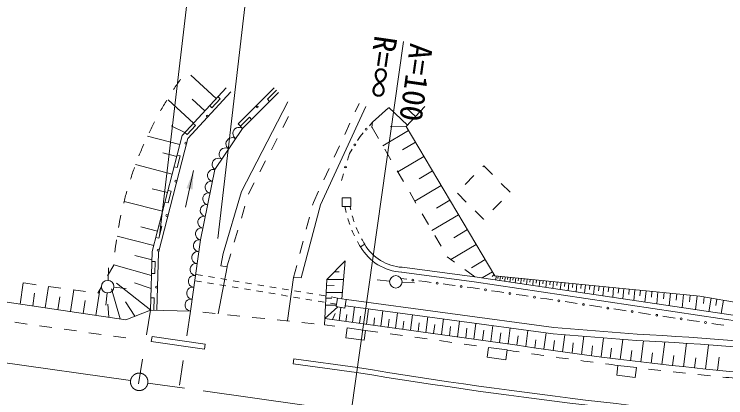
# Model space of a CAD drawing. Units: millimetres, scale not verified. Extents: x 40000 to 680000, y 20000 to 380000.
# Drawn here: x 258868 to 315988, y 277800 to 308554 of the extents above; entities that cross this region are included whole.
import ezdxf
from ezdxf.enums import TextEntityAlignment as Align

# ---------------------------------------------------------------- set-up
doc = ezdxf.new("R2010")
doc.units = ezdxf.units.MM
doc.header["$LTSCALE"] = 1000
doc.linetypes.add('CHAIN', pattern=[18.5, 12, -1.5, 3.5, -1.5])
for name, color, linetype, lineweight in [('M-BGD', 7, 'Continuous', 13), ('M-BMK', 2, 'CHAIN', 13), ('M-STR-HTXT', 7, 'Continuous', 13), ('M-STR-STR1', 1, 'Continuous', 13), ('M-STR-STRC', 7, 'Continuous', 13)]:
    doc.layers.add(name, color=color, linetype=linetype, lineweight=lineweight)
doc.styles.add('ＭＳ ゴシック', font='')
doc.styles.get('ＭＳ ゴシック').set_extended_font_data('MS Gothic')

# ---------------------------------------------------------------- blocks, each defined once
blk = doc.blocks.new('filled_arrow')
at = {"color": 0, "linetype": 'Continuous', "lineweight": -2}
blk.add_solid([(7.5, 1.25), (0, 0), (7.5, -1.25)], dxfattribs=at)

msp = doc.modelspace()

# ---------------------------------------------------------------- linework, layer by layer
at = {"layer": 'M-BGD'}
for p, q in [((275080, 301795), (273046, 303670)), ((272354, 298837), (275883, 302666)), ((272807, 298590), (276251, 302327)), ((279734, 302644), (276843, 299753)), ((280088, 302291), (277197, 299400)), ((279911, 302467), (279188, 301745)), ((273259, 299819), (271225, 301694)), ((274170, 300807), (273153, 301745)), ((274744, 301061), (275406, 301779)), ((275222, 301948), (275406, 301779)), ((279365, 301568), (279188, 301745)), ((274560, 301231), (274744, 301061)), ((280820, 301521), (277103, 294350)), ((283448, 293262), (287090, 301146)), ((286236, 300728), (286545, 301397)), ((287625, 299901), (288901, 301046)), ((290438, 299663), (288930, 301066)), ((291079, 300353), (290325, 301054)), ((291829, 301159), (290328, 299545)), ((277743, 300299), (277020, 299577)), ((277920, 300123), (277743, 300299)), ((280892, 300357), (280432, 299469)), ((287625, 299901), (287376, 299617)), ((287587, 299488), (287625, 299901)), ((272566, 299067), (271474, 299595)), ((272760, 298909), (273421, 299626)), ((273238, 299796), (273421, 299626)), ((277197, 299400), (274982, 296096)), ((276843, 299753), (277197, 299400)), ((285397, 298912), (285816, 299820)), ((287601, 299464), (287587, 299488)), ((288104, 298599), (287601, 299464)), ((290328, 299545), (289058, 299528)), ((290328, 299545), (297461, 287569)), ((267830, 284054), (165911, 299151)), ((272169, 298119), (269569, 298790)), ((269951, 289526), (272354, 298837)), ((272576, 299078), (272760, 298909)), ((286632, 298763), (286421, 298416)), ((286880, 299048), (286632, 298763)), ((290515, 299230), (288451, 298001)), ((270449, 289456), (272807, 298590)), ((279972, 298581), (279512, 297694)), ((291073, 298294), (290025, 297670)), ((284558, 297097), (284978, 298004)), ((285999, 297722), (285787, 297374)), ((289109, 296870), (288606, 297735)), ((271915, 297137), (270786, 297428)), ((271946, 296257), (272190, 297202)), ((271948, 297264), (272190, 297202)), ((285787, 297374), (285628, 296839)), ((291756, 297147), (289670, 295905)), ((271554, 295736), (268609, 296496)), ((279052, 296806), (278592, 295918)), ((271704, 296320), (271946, 296257)), ((273267, 296018), (272621, 293088)), ((274982, 296096), (273818, 290465)), ((283720, 295281), (284139, 296189)), ((290114, 295141), (289611, 296006)), ((292447, 295987), (291384, 295354)), ((296481, 296325), (296555, 296399)), ((296555, 296399), (297262, 295692)), ((285309, 295769), (285149, 295234)), ((295066, 294911), (295774, 295618)), ((278131, 295030), (277671, 294142)), ((293139, 294825), (291028, 293568)), ((297969, 294985), (298676, 294278)), ((271170, 294249), (269941, 294566)), ((271215, 293422), (271459, 294367)), ((271217, 294430), (271459, 294367)), ((277103, 294350), (275639, 289357)), ((282881, 293465), (283300, 294373)), ((291119, 293412), (290616, 294276)), ((295159, 293496), (294452, 294204)), ((277671, 294142), (277663, 294126)), ((285881, 293845), (285181, 293845)), ((285181, 293845), (285181, 293145)), ((285881, 293145), (285881, 293845)), ((293838, 293650), (292761, 293009)), ((270784, 292752), (267690, 293550)), ((270973, 293485), (271215, 293422)), ((277381, 293166), (277100, 292207)), ((281909, 287405), (283448, 293262)), ((282824, 293248), (282881, 293465)), ((285181, 293145), (285881, 293145)), ((297988, 293571), (297281, 292864)), ((292124, 291683), (291621, 292547)), ((294539, 292474), (292403, 291202)), ((282316, 291314), (282570, 292281)), ((270373, 291161), (269037, 291506)), ((270483, 290587), (270727, 291532)), ((270485, 291595), (270727, 291532)), ((270073, 289999), (267120, 290761)), ((276818, 291247), (276537, 290287)), ((293129, 289954), (292626, 290818)), ((295248, 291284), (294155, 290633)), ((270241, 290650), (270483, 290587)), ((273818, 290465), (273007, 284755)), ((281807, 289380), (282062, 290347)), ((286663, 289902), (287005, 290103)), ((295958, 290092), (293922, 288879)), ((269932, 288851), (268549, 289209)), ((269820, 284833), (269951, 289526)), ((270320, 284819), (270449, 289456)), ((275639, 289357), (275451, 288381)), ((276256, 289328), (275974, 288368)), ((294224, 288662), (293631, 289089)), ((269898, 287614), (266856, 288461)), ((269929, 288735), (270179, 288728)), ((270152, 287753), (270179, 288728)), ((283970, 287282), (285434, 288784)), ((285434, 288784), (285161, 285742)), ((296676, 288886), (295568, 288226)), ((266361, 287567), (266854, 288437)), ((266397, 287213), (266446, 288212)), ((275951, 288290), (275234, 284542)), ((275451, 288381), (275951, 288290)), ((275974, 288368), (275951, 288290)), ((281299, 287446), (281553, 288413)), ((284581, 287909), (284958, 287907)), ((290009, 288263), (295847, 287493)), ((295847, 287493), (295035, 288078)), ((297266, 287895), (296443, 287405)), ((269902, 287760), (270152, 287753)), ((273424, 287686), (273478, 287677)), ((273478, 287677), (273971, 287595)), ((274465, 287514), (274958, 287432)), ((275451, 287350), (275944, 287269)), ((280794, 283994), (281299, 287446)), ((281299, 287446), (281909, 287405)), ((289905, 287369), (290390, 287305)), ((289970, 287865), (295791, 287097)), ((295847, 287493), (327270, 282819)), ((297391, 287686), (297243, 287531)), ((297461, 287569), (313905, 285954)), ((297558, 287559), (297527, 287244)), ((297707, 287544), (297691, 287374)), ((297894, 287526), (297862, 287194)), ((298089, 287507), (298071, 287327)), ((298285, 287488), (298250, 287136)), ((298489, 287468), (298470, 287278)), ((298694, 287447), (298658, 287075)), ((298908, 287426), (298889, 287227)), ((299123, 287405), (299085, 287012)), ((299347, 287383), (299327, 287174)), ((299573, 287361), (299532, 286945)), ((299808, 287338), (299786, 287117)), ((300044, 287315), (300001, 286876)), ((259343, 285311), (259593, 287010)), ((259634, 287005), (260624, 286868)), ((269825, 284833), (267090, 287001)), ((269868, 286555), (268518, 287026)), ((273353, 287191), (273396, 287184)), ((273396, 287184), (273890, 287102)), ((274383, 287020), (274876, 286939)), ((275369, 286857), (275863, 286775)), ((276438, 287187), (276931, 287105)), ((277424, 287024), (277918, 286942)), ((278411, 286860), (278904, 286779)), ((283787, 283655), (283970, 287282)), ((283947, 286817), (284550, 286813)), ((283970, 287282), (285299, 287273)), ((289002, 287150), (288007, 287258)), ((289998, 287072), (290997, 287022)), ((291359, 287177), (291844, 287113)), ((291844, 287113), (292329, 287049)), ((293298, 286922), (293783, 286858)), ((293783, 286858), (294267, 286794)), ((295791, 287097), (327206, 282425)), ((300290, 287291), (300267, 287058)), ((300538, 287266), (300492, 286802)), ((300796, 287241), (300772, 286997)), ((301055, 287216), (301007, 286726)), ((301326, 287189), (301300, 286932)), ((301598, 287162), (301547, 286646)), ((301881, 287135), (301855, 286864)), ((302166, 287107), (302112, 286561)), ((302463, 287077), (302435, 286793)), ((302762, 287048), (302705, 286473)), ((303073, 287018), (303044, 286718)), ((303386, 286987), (303326, 286381)), ((303712, 286955), (303681, 286640)), ((304040, 286923), (303977, 286284)), ((304382, 286889), (304350, 286558)), ((304726, 286855), (304660, 286183)), ((305084, 286820), (305050, 286473)), ((305444, 286785), (305375, 286076)), ((305820, 286748), (305784, 286383)), ((260352, 285162), (260503, 286191)), ((261362, 285012), (261615, 286731)), ((261615, 286731), (262606, 286595)), ((263391, 284712), (263647, 286451)), ((263596, 286458), (264587, 286321)), ((265432, 284409), (265734, 286460)), ((265577, 286185), (265868, 286697)), ((266318, 286216), (266211, 285222)), ((267372, 284122), (266668, 286529)), ((266869, 286660), (267863, 286552)), ((276356, 286694), (276849, 286612)), ((277343, 286530), (277836, 286449)), ((278329, 286367), (278822, 286285)), ((279316, 286204), (279809, 286122)), ((279397, 286697), (279891, 286615)), ((280384, 286533), (280877, 286452)), ((281370, 286370), (281864, 286288)), ((282357, 286207), (282850, 286125)), ((283918, 286253), (285206, 286244)), ((295237, 286666), (295721, 286602)), ((295721, 286602), (296212, 286529)), ((297194, 286383), (297684, 286310)), ((297684, 286310), (298175, 286237)), ((306197, 286711), (306124, 285965)), ((306591, 286672), (306553, 286289)), ((306987, 286633), (306909, 285848)), ((307399, 286593), (307360, 286190)), ((307814, 286552), (307733, 285725)), ((308246, 286510), (308204, 286086)), ((308680, 286467), (308595, 285597)), ((309134, 286423), (309090, 285978)), ((309589, 286378), (309499, 285463)), ((310064, 286331), (310018, 285864)), ((310541, 286284), (310446, 285322)), ((311039, 286236), (310990, 285745)), ((311539, 286186), (311439, 285174)), ((262376, 284862), (262529, 285898)), ((264411, 284561), (264565, 285604)), ((269847, 285809), (270097, 285802)), ((270070, 284827), (270097, 285802)), ((280302, 286040), (280796, 285959)), ((281289, 285877), (281782, 285795)), ((282275, 285713), (282769, 285632)), ((283344, 286043), (283837, 285962)), ((283895, 285790), (284358, 285787)), ((284330, 285880), (284823, 285798)), ((284824, 285798), (284709, 285108)), ((285514, 285684), (284824, 285798)), ((285400, 284993), (285514, 285684)), ((285514, 285684), (285550, 285678)), ((285550, 285678), (302182, 283425)), ((299156, 286091), (299647, 286018)), ((299647, 286018), (300138, 285945)), ((301119, 285799), (301610, 285726)), ((301610, 285726), (302100, 285653)), ((312060, 286135), (312010, 285620)), ((312584, 286084), (312480, 285019)), ((313131, 286030), (313078, 285489)), ((313680, 285976), (313570, 284857)), ((313905, 285954), (341236, 281186)), ((314250, 285894), (314197, 285352)), ((314805, 285797), (314615, 284702)), ((315282, 285714), (315190, 285187)), ((315814, 285621), (315628, 284551)), ((266457, 284258), (266370, 285312)), ((268548, 284335), (267798, 285486)), ((283262, 285550), (283755, 285468)), ((283813, 284156), (284851, 285084)), ((283866, 285218), (284726, 285212)), ((284248, 285387), (284742, 285305)), ((284709, 285108), (285400, 284993)), ((284944, 284000), (285077, 285047)), ((285433, 285191), (285476, 285183)), ((285476, 285183), (302129, 282928)), ((286035, 283849), (286192, 285086)), ((303082, 285507), (303572, 285434)), ((303572, 285434), (304063, 285361)), ((305044, 285215), (305535, 285142)), ((305535, 285142), (306026, 285069)), ((267830, 284054), (269820, 284833)), ((269499, 282859), (269820, 284833)), ((273007, 284755), (272720, 282776)), ((274002, 284654), (274997, 284552)), ((284412, 284080), (284626, 284548)), ((285489, 283924), (285559, 284479)), ((287153, 283695), (287310, 284935)), ((288297, 283536), (288455, 284780)), ((289470, 283374), (289628, 284621)), ((290671, 283208), (290829, 284458)), ((307007, 284923), (307498, 284850)), ((307498, 284850), (307989, 284777)), ((308970, 284632), (309461, 284559)), ((309461, 284559), (309951, 284486)), ((275992, 284451), (276987, 284349)), ((277982, 284247), (278976, 284146)), ((279971, 284044), (280966, 283943)), ((297890, 282210), (283813, 284156)), ((286593, 283772), (286667, 284352)), ((287724, 283616), (287801, 284222)), ((288883, 283455), (288963, 284089)), ((290070, 283291), (290154, 283952)), ((291902, 283038), (292060, 284292)), ((293162, 282864), (293321, 284121)), ((294453, 282685), (294613, 283946)), ((310933, 284340), (311423, 284267)), ((311423, 284267), (311914, 284194)), ((312895, 284048), (313386, 283975)), ((313386, 283975), (313877, 283902)), ((281961, 283841), (282956, 283740)), ((284594, 283543), (283787, 283655)), ((285585, 283406), (285475, 282614)), ((287070, 283201), (285585, 283406)), ((291286, 283123), (291373, 283813)), ((292531, 282951), (292622, 283670)), ((293807, 282775), (293902, 283523)), ((295114, 282594), (295213, 283373)), ((295776, 282503), (295936, 283767)), ((297131, 282315), (297292, 283583)), ((298518, 282115), (298680, 283395)), ((302182, 283425), (308865, 282900)), ((314858, 283756), (315349, 283683)), ((315349, 283683), (315839, 283610)), ((286961, 282409), (287070, 283201)), ((288061, 283064), (287071, 283201)), ((290042, 282790), (289052, 282927)), ((296453, 282409), (296555, 283219)), ((297824, 282220), (297933, 282997)), ((299227, 282008), (299312, 282767)), ((299938, 281902), (300103, 283202)), ((301393, 281691), (301560, 283005)), ((302129, 282928), (308832, 282401)), ((302885, 281482), (303059, 282855)), ((267818, 282596), (266828, 282736)), ((269929, 282704), (269873, 282307)), ((274137, 281708), (269873, 282307)), ((274193, 282104), (269929, 282704)), ((285475, 282614), (286961, 282409)), ((292023, 282517), (291033, 282653)), ((294005, 282243), (293014, 282380)), ((300665, 281796), (300742, 282435)), ((302138, 281586), (302249, 282384)), ((303648, 281377), (303731, 282205)), ((304414, 281275), (304599, 282734)), ((305981, 281070), (306176, 282610)), ((307523, 280877), (307725, 282474)), ((309169, 280676), (309384, 282372)), ((310857, 280480), (311084, 282277)), ((274193, 282104), (274137, 281708)), ((295986, 281969), (294995, 282106)), ((296944, 281837), (296834, 281044)), ((298430, 281631), (296944, 281837)), ((298320, 280839), (298430, 281631)), ((305196, 281171), (305289, 281975)), ((306719, 280979), (306819, 281768)), ((312587, 280289), (312825, 282166)), ((314361, 280103), (314606, 282038)), ((296834, 281044), (298320, 280839)), ((308345, 280773), (308447, 281581)), ((310010, 280562), (310115, 281390)), ((311721, 280384), (311824, 281194)), ((315333, 280004), (315466, 281053)), ((268857, 278911), (269178, 280885)), ((272433, 280797), (272146, 278817)), ((281325, 280921), (281270, 280525)), ((286353, 279831), (281270, 280525)), ((286413, 280226), (281325, 280921)), ((313473, 280195), (313574, 280994)), ((307334, 280396), (307236, 279602)), ((308823, 280214), (307334, 280396)), ((308725, 279420), (308823, 280214)), ((307236, 279602), (308725, 279420))]:
    msp.add_line(p, q, dxfattribs=at)
msp.add_lwpolyline([(296574, 292157), (296536, 292119), (295867, 292789)], dxfattribs=at)
for centre, radius in [((278378, 301116), 75), ((274368, 300394), 75), ((287128, 299332), 75), ((272644, 298209), 75), ((286210, 298069), 75), ((285468, 296304), 75), ((271842, 295161), 75), ((271120, 292414), 75), ((270418, 289627), 75), ((289499, 287097), 500), ((290874, 287241), 75), ((266372, 286713), 500), ((292813, 286986), 75), ((294752, 286730), 75), ((270278, 286660), 75), ((296703, 286456), 75), ((298666, 286164), 75), ((300628, 285872), 75), ((302591, 285580), 75), ((304554, 285288), 75), ((306516, 284996), 75), ((308479, 284704), 75), ((310442, 284413), 75), ((312405, 284121), 75), ((314367, 283829), 75)]:
    msp.add_circle(centre, radius, dxfattribs=at)
for centre, radius, start, end in [((296332, 286238), 29560, 144.6479, 146.5862), ((296332, 286238), 29560, 148.5244, 150.4627), ((296332, 286238), 29560, 152.401, 154.3393), ((276918, 298988), 497, 55.8384, 236.4815), ((276364, 298163), 497, 55.8384, 236.4815), ((296332, 286238), 29560, 156.2775, 158.2158), ((275810, 297337), 497, 55.8384, 236.4815), ((275257, 296511), 497, 55.8384, 236.4815), ((296332, 286238), 29560, 160.1541, 162.0924), ((274865, 295631), 480, 75.8901, 260.7564), ((274671, 294692), 480, 75.8901, 260.7564), ((296332, 286238), 29560, 164.0306, 165.9689), ((274477, 293754), 480, 75.8901, 260.7564), ((274283, 292815), 480, 75.8901, 260.7564), ((294556, 294770), 9276, 190.0874, 193.1615), ((294556, 294770), 8876, 190.5478, 192.3554), ((296332, 286238), 29560, 167.9072, 169.8455), ((274089, 291877), 480, 75.8901, 260.7564), ((294556, 294770), 9276, 196.2497, 199.3379), ((294556, 294770), 8876, 195.5828, 198.8102), ((273895, 290938), 480, 75.8901, 260.7564), ((294556, 294770), 8876, 202.0376, 205.265), ((294556, 294770), 9276, 202.4262, 205.5144), ((296332, 286238), 29560, 171.7837, 173.722), ((273732, 289992), 481, 79.6469, 264.1904), ((294556, 294770), 9276, 208.6026, 211.6908), ((294556, 294770), 8876, 208.4924, 211.7198), ((290226, 291989), 4132, 210.4247, 266.4598), ((290226, 291989), 3732, 210.3579, 266.6672), ((273597, 289040), 481, 79.6469, 264.1904), ((296332, 286238), 29560, 175.6603, 175.7339), ((273461, 288088), 481, 79.6469, 264.1904), ((273326, 287137), 481, 79.6469, 264.1904), ((273191, 286185), 481, 79.6469, 264.1904), ((273056, 285234), 481, 79.6469, 264.1904), ((297143, 49908), 233286, 78.94295, 87.11982), ((347936, 607842), 329455, 261.26274, 268.8598), ((297143, 49908), 232786, 79.04525, 87.12156), ((347936, 607842), 329955, 261.37065, 261.54248), ((347936, 607842), 329955, 261.71612, 261.88977), ((347936, 607842), 329955, 262.06342, 262.23707), ((347936, 607842), 329955, 262.41071, 262.58436), ((347936, 607842), 329955, 262.75801, 262.93166), ((356850, 709062), 434582, 260.67235, 265.87629), ((347936, 607842), 329955, 263.35968, 263.53333), ((356850, 709062), 434982, 260.67306, 265.87657), ((347936, 607842), 329955, 263.70697, 263.88062), ((347936, 607842), 329955, 264.05427, 264.22792), ((347936, 607842), 329955, 264.40156, 264.57521)]:
    msp.add_arc(centre, radius, start, end, dxfattribs=at)
at = {"layer": 'M-BMK'}
for p, q in [((268207, 279175), (171041, 292969)), ((285903, 276663), (269593, 278978))]:
    msp.add_line(p, q, dxfattribs=at)
msp.add_circle((268900, 279076), 700, dxfattribs=at)
at = {"layer": 'M-STR-HTXT'}
for p, q in [((270526, 290792), (273885, 319340)), ((275201, 290562), (278522, 318794)), ((285903, 276663), (290120, 306365))]:
    msp.add_line(p, q, dxfattribs=at)
at = {"layer": 'M-STR-STR1'}
msp.add_line((273007, 284755), (269820, 284833), dxfattribs=at)
at = {"layer": 'M-STR-STRC'}
for p, q in [((259896, 283711), (258906, 283850)), ((261877, 283432), (260886, 283571)), ((263857, 283154), (262867, 283293)), ((265838, 282875), (264847, 283014))]:
    msp.add_line(p, q, dxfattribs=at)

# ---------------------------------------------------------------- block references
at = {"layer": 'M-BGD', "xscale": 200, "yscale": 200, "rotation": 257.6}
msp.add_blockref('filled_arrow', (273267, 296018), dxfattribs=at)

# ---------------------------------------------------------------- texts
at = {"layer": 'M-STR-HTXT', "style": 'ＭＳ ゴシック'}
for s, rotation, p in [('R=∞', 261.802, (287267, 306992)), ('A=100', 261.92, (290120, 306365))]:
    msp.add_text(s, height=1833, rotation=rotation, dxfattribs=at).set_placement(p, align=Align.BOTTOM_LEFT)

doc.saveas('drawing.dxf')
